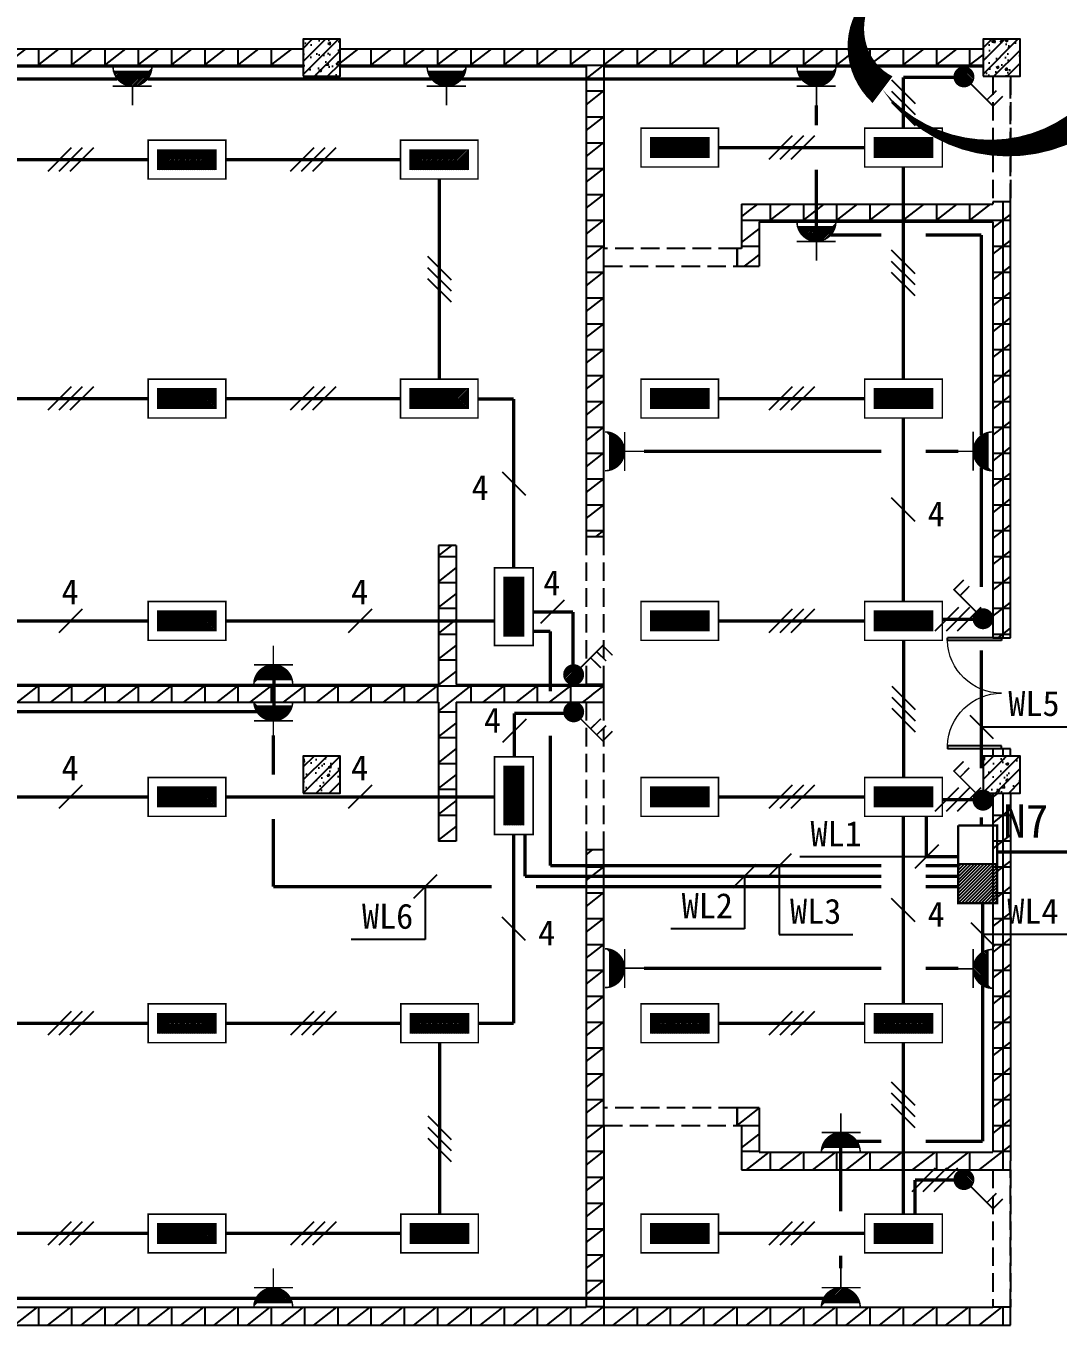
# Model space of a CAD drawing. Header units: millimetres. Extents: x -633009578 to 5705885, y -633235091 to 2571734.
# Drawn here: x 2793220 to 2807183, y 1867350 to 1884930 of the extents above; entities that cross this region are included whole.
import ezdxf

# ---------------------------------------------------------------- set-up
doc = ezdxf.new("R2010")
doc.units = ezdxf.units.MM
doc.header["$LTSCALE"] = 1000
doc.header["$MEASUREMENT"] = 0
doc.linetypes.add('DASH', pattern=[0.35, 0.25, -0.1])
doc.layers.get('0').update_dxf_attribs({"color": 9})
for name, color, linetype in [('3T_WOOD', 21, 'Continuous'), ('A-COLUM(柱)', 255, 'Continuous'), ('A-DOOR(门）', 4, 'Continuous'), ('A-HATH(填充)', 8, 'Continuous'), ('A-WALL(墙)', 255, 'Continuous'), ('A-WINDOW（窗）', 4, 'Continuous'), ('DIM_MODI', 6, 'Continuous'), ('电-强电平面-标注', 3, 'Continuous'), ('电-强电平面-线缆', 3, 'Continuous'), ('设备-插座', 3, 'Continuous'), ('设备-照明', 3, 'Continuous'), ('设备-箱柜', 3, 'Continuous')]:
    doc.layers.add(name, color=color, linetype=linetype)
doc.styles.add('ELEC-DIM', font='simhei.ttf')
doc.styles.add('IDQSTYLE', font='simhei.ttf', dxfattribs={"width": 0.707, "bigfont": 'hztxt.shx'})
pattern_1 = [(0, (-1310557.920547385, -2.793967723846436e-09), (0, 350), []), (37.875, (-1310157.920547385, -2.793967723846436e-09), (-169.61527734408, 218.0766567528281), []), (90, (-1310157.920547385, -2.793967723846436e-09), (-450, 2.755455298081545e-14), [])]

# ---------------------------------------------------------------- blocks, each defined once
blk = doc.blocks.new('$DorLib2D$00000002')
for p, q in [((-0.5, -5.684341886080802e-17), (-0.5000000000000007, 0.4875)), ((-0.4750000000000007, 0.4875), (-0.5000000000000007, 0.4875)), ((-0.475, -2.842170943040401e-17), (-0.4750000000000007, 0.4875)), ((0.475, -2.842170943040401e-17), (0.4750000000000007, 0.4875)), ((0.4750000000000007, 0.4875), (0.5000000000000007, 0.4875)), ((0.5, -5.684341886080802e-17), (0.5000000000000007, 0.4875)), ((-0.5, -5.684341886080802e-17), (-0.475, -2.842170943040401e-17)), ((0.5, -5.684341886080802e-17), (0.475, -2.842170943040401e-17))]:
    blk.add_line(p, q)
at = {"lineweight": 13}
for centre, start, end in [((-0.4875, -4.263256414560601e-17), 0, 88.53071641864632), ((0.4875, -4.263256414560601e-17), 91.4692835813537, 180)]:
    blk.add_arc(centre, 0.4875, start, end, dxfattribs=at)
blk = doc.blocks.new('_FZH')
h = blk.add_hatch()
h.set_pattern_fill('钢筋混凝土', color=256, scale=0.1, style=0)
h.set_pattern_definition([(45, (0, 0), (-0.1767766952966369, 0.1767766952966369), []), (50, (0, 0), (0.7172601826007535, -0.06275213498259512), [0.07500000000000001, -0.8250000000000001]), (355, (0, 0), (-0.138751333613, 0.7521921337000119), [0.06, -0.66]), (100.4514, (0.05977168000000001, -0.00522934), (0.5785093817140216, 0.6894395420609536), [0.06374019, -0.701142112]), (46.1842, (0, 0.2), (1.067241048625645, -0.1655190143290181), [0.1125, -1.2375]), (96.6356, (0.088936745, 0.186206693), (0.9346627055487033, 0.9741178709004418), [0.095610288, -1.051713]), (351.1842, (0, 0.2), (0.9346619451336272, 0.9741186009253247), [0.09000000000000001, -0.9900000000000001]), (21, (0.1, 0.15), (0.5969070521184617, -0.4026188906653388), [0.07500000000000001, -0.8250000000000001]), (326, (0.1, 0.15), (0.2433153319215824, 0.7251500450468529), [0.06, -0.66]), (71.4514, (0.149742233, 0.116448394), (0.84022262858149, 0.3225304967099524), [0.06374019, -0.701142112]), (37.50000000000001, (0, 0), (0.01215985531729062, 0.3328938538313115), [0, -0.652, 0, -0.67, 0, -0.6625000000000001]), (7.499999999999999, (0, 0), (0.2630695374421486, 0.3944117118823603), [0, -0.382, 0, -0.637, 0, -0.2525]), (-32.5, (-0.223, 0), (0.533822436172409, -0.02255487173437976), [0, -0.25, 0, -0.78, 0, -1.035]), (-42.5, (-0.323, 0), (0.5831861693423862, 0.1001049823323177), [0, -0.325, 0, -0.518, 0, -0.735])])
h.paths.add_polyline_path([(-0.5, -0.5), (0.5, -0.5), (0.5, 0.5), (-0.5, 0.5)])
blk.add_lwpolyline([(-0.5, -0.5), (0.5, -0.5), (0.5, 0.5), (-0.5, 0.5)], close=True)
blk = doc.blocks.new('9-3-1')
at = {"layer": 'A-HATH(填充)'}
h = blk.add_hatch(dxfattribs=at)
h.set_pattern_fill('空心砖', color=256, scale=100, style=0)
h.set_pattern_definition(pattern_1)
h.paths.add_polyline_path([(1141090.598288325, 1206402.080887664), (1141090.598288325, 1206642.080887664), (1131890.598288325, 1206642.080887664), (1131890.598288325, 1206402.080887664)])
h = blk.add_hatch(dxfattribs=at)
h.set_pattern_fill('空心砖', color=256, scale=100, style=0)
h.set_pattern_definition(pattern_1)
h.paths.add_polyline_path([(1141590.598288325, 1206642.080887664), (1141590.598288325, 1206402.08088767), (1144920.598288336, 1206402.080887745), (1145040.598288332, 1206482.080887685), (1145040.598288325, 1206642.080887664)])
h = blk.add_hatch(dxfattribs=at)
h.set_pattern_fill('空心砖', color=256, scale=100, style=0)
h.set_pattern_definition(pattern_1)
h.paths.add_polyline_path([(1145040.598288332, 1206482.080887685), (1145160.598288336, 1206402.080887646), (1150290.598288325, 1206402.080887664), (1150290.598288325, 1206642.080887664), (1145040.598288325, 1206642.080887664)])
h = blk.add_hatch(dxfattribs=at)
h.set_pattern_fill('空心砖', color=256, scale=100, style=0)
h.set_pattern_definition(pattern_1)
h.paths.add_polyline_path([(1145040.598288332, 1206482.080887685), (1144920.598288336, 1206402.080887745), (1144920.598288325, 1203822.080887664), (1145080.598288346, 1203822.080887559), (1145160.598288336, 1203942.080887506), (1145160.598288336, 1206402.080887646)])
h = blk.add_hatch(dxfattribs=at)
h.set_pattern_fill('空心砖', color=256, scale=100, style=0)
h.set_pattern_definition(pattern_1)
h.paths.add_polyline_path([(1147020.598288879, 1204542.080887664), (1147260.598288879, 1204302.080887664), (1150420.598288322, 1204302.080887664), (1150500.598288276, 1204422.080887664), (1150420.598288181, 1204542.080887664)])
h = blk.add_hatch(dxfattribs=at)
h.set_pattern_fill('空心砖', color=256, scale=100, style=0)
h.set_pattern_definition(pattern_1)
h.paths.add_polyline_path([(1147260.598288879, 1204302.080887664), (1147020.598288879, 1204542.080887664), (1147020.598288879, 1203942.080887506), (1147260.598288879, 1203702.080887506)])
h = blk.add_hatch(dxfattribs=at)
h.set_pattern_fill('空心砖', color=256, scale=100, style=0)
h.set_pattern_definition(pattern_1)
h.paths.add_polyline_path([(1150660.598288325, 1204422.080887664), (1150660.598288181, 1204572.080887855), (1150420.598288138, 1204572.080887855), (1150420.598288181, 1204542.080887664), (1150500.598288276, 1204422.080887664)])
h = blk.add_hatch(dxfattribs=at)
h.set_pattern_fill('空心砖', color=256, scale=100, style=0)
h.set_pattern_definition(pattern_1)
h.paths.add_polyline_path([(1150420.598288322, 1204302.080887664), (1150420.598288337, 1198672.080887347), (1150660.598288322, 1198672.080887347), (1150660.598288325, 1204422.080887664), (1150500.598288276, 1204422.080887664)])
h = blk.add_hatch(dxfattribs=at)
h.set_pattern_fill('空心砖', color=256, scale=100, style=0)
h.set_pattern_definition(pattern_1)
h.paths.add_polyline_path([(1145160.598288377, 1203702.080887506), (1145160.598288336, 1203942.080887506), (1145080.598288346, 1203822.080887559)])
h = blk.add_hatch(dxfattribs=at)
h.set_pattern_fill('空心砖', color=256, scale=100, style=0)
h.set_pattern_definition(pattern_1)
h.paths.add_polyline_path([(1147020.598288879, 1203942.080887506), (1146960.598288573, 1203942.0808873), (1146960.598288574, 1203702.080887662), (1147260.598288879, 1203702.080887506)])
h = blk.add_hatch(dxfattribs=at)
h.set_pattern_fill('空心砖', color=256, scale=100, style=0)
h.set_pattern_definition(pattern_1)
h.paths.add_polyline_path([(1144920.598288325, 1203822.080887664), (1144920.598288331, 1200042.080887347), (1145160.598288378, 1200042.080887347), (1145160.598288377, 1203702.080887506), (1145080.598288346, 1203822.080887559)])
h = blk.add_hatch(dxfattribs=at)
h.set_pattern_fill('空心砖', color=256, scale=100, style=0)
h.set_pattern_definition(pattern_1)
h.paths.add_polyline_path([(1142920.598288325, 1199922.08088767), (1142920.598288309, 1198042.080887678), (1143040.59828837, 1197922.080887623), (1143160.598288309, 1198042.080887507), (1143160.598288325, 1199922.08088767)])
h = blk.add_hatch(dxfattribs=at)
h.set_pattern_fill('空心砖', color=256, scale=100, style=0)
h.set_pattern_definition(pattern_1)
h.paths.add_polyline_path([(1124600.598288339, 1197922.080887666), (1124680.598288371, 1197802.080887651), (1142920.598288553, 1197802.080887651), (1143040.59828837, 1197922.080887623), (1142920.598288309, 1198042.080887678), (1124680.598288314, 1198042.080887678)])
h = blk.add_hatch(dxfattribs=at)
h.set_pattern_fill('空心砖', color=256, scale=100, style=0)
h.set_pattern_definition(pattern_1)
h.paths.add_polyline_path([(1143040.59828837, 1197922.080887623), (1143160.598288309, 1197802.080887655), (1144920.598288319, 1197802.080887655), (1145000.59828834, 1197922.080887611), (1144920.598288377, 1198042.080887507), (1143160.598288309, 1198042.080887507)])
h = blk.add_hatch(dxfattribs=at)
h.set_pattern_fill('空心砖', color=256, scale=100, style=0)
h.set_pattern_definition(pattern_1)
h.paths.add_polyline_path([(1145160.598288325, 1197922.08088767), (1145160.59828836, 1198042.080887347), (1144920.598288377, 1198042.080887507), (1145000.59828834, 1197922.08088761)])
h = blk.add_hatch(dxfattribs=at)
h.set_pattern_fill('空心砖', color=256, scale=100, style=0)
h.set_pattern_definition(pattern_1)
h.paths.add_polyline_path([(1143040.59828837, 1197922.080887623), (1142920.598288553, 1197802.080887651), (1142920.598288325, 1195922.08088767), (1143160.598288325, 1195922.08088767), (1143160.598288309, 1197802.080887655)])
h = blk.add_hatch(dxfattribs=at)
h.set_pattern_fill('空心砖', color=256, scale=100, style=0)
h.set_pattern_definition(pattern_1)
h.paths.add_polyline_path([(1144920.598288319, 1197802.080887655), (1145160.598288328, 1197802.080887855), (1145160.598288325, 1197922.08088767), (1145000.59828834, 1197922.080887611)])
h = blk.add_hatch(dxfattribs=at)
h.set_pattern_fill('空心砖', color=256, scale=100, style=0)
h.set_pattern_definition(pattern_1)
h.paths.add_polyline_path([(1150420.598288334, 1197072.080887664), (1150660.598288323, 1197072.080887664), (1150660.598288322, 1197172.080887347), (1150420.598288337, 1197172.080887347)])
h = blk.add_hatch(dxfattribs=at)
h.set_pattern_fill('空心砖', color=256, scale=100, style=0)
h.set_pattern_definition(pattern_1)
h.paths.add_polyline_path([(1150660.598288325, 1196572.080887664), (1150420.598288325, 1196572.080887664), (1150420.598288322, 1191712.080887664), (1150500.598288353, 1191592.080887664), (1150660.598288325, 1191592.080887664)])
h = blk.add_hatch(dxfattribs=at)
h.set_pattern_fill('空心砖', color=256, scale=100, style=0)
h.set_pattern_definition(pattern_1)
h.paths.add_polyline_path([(1145160.598288318, 1192312.080887739), (1145160.598288325, 1195802.080887855), (1144920.598288276, 1195802.080887855), (1144920.598288325, 1192192.080887664), (1145080.598288326, 1192192.080887714)])
h = blk.add_hatch(dxfattribs=at)
h.set_pattern_fill('空心砖', color=256, scale=100, style=0)
h.set_pattern_definition(pattern_1)
h.paths.add_polyline_path([(1145160.598288336, 1192072.080887739), (1145160.598288318, 1192312.080887739), (1145080.598288326, 1192192.080887714)])
h = blk.add_hatch(dxfattribs=at)
h.set_pattern_fill('空心砖', color=256, scale=100, style=0)
h.set_pattern_definition(pattern_1)
h.paths.add_polyline_path([(1147260.598288065, 1192312.080887739), (1146960.598285522, 1192312.080887903), (1146960.598285522, 1192072.080887667), (1147020.598288065, 1192072.080887739)])
h = blk.add_hatch(dxfattribs=at)
h.set_pattern_fill('空心砖', color=256, scale=100, style=0)
h.set_pattern_definition(pattern_1)
h.paths.add_polyline_path([(1147260.598288065, 1192312.080887739), (1147020.598288065, 1192072.080887739), (1147020.598288065, 1191472.080887664), (1147260.598288065, 1191712.080887664)])
h = blk.add_hatch(dxfattribs=at)
h.set_pattern_fill('空心砖', color=256, scale=100, style=0)
h.set_pattern_definition(pattern_1)
h.paths.add_polyline_path([(1145080.598288326, 1192192.080887714), (1144920.598288325, 1192192.080887664), (1144920.598288336, 1189612.080887663), (1145040.598288332, 1189532.080887673), (1145160.598288336, 1189612.080887692), (1145160.598288336, 1192072.080887739)])
h = blk.add_hatch(dxfattribs=at)
h.set_pattern_fill('空心砖', color=256, scale=100, style=0)
h.set_pattern_definition(pattern_1)
h.paths.add_polyline_path([(1147260.598288065, 1191712.080887664), (1147020.598288065, 1191472.080887664), (1150420.598288413, 1191472.080887664), (1150500.598288353, 1191592.080887664), (1150420.598288322, 1191712.080887664)])
h = blk.add_hatch(dxfattribs=at)
h.set_pattern_fill('空心砖', color=256, scale=100, style=0)
h.set_pattern_definition(pattern_1)
h.paths.add_polyline_path([(1150420.598288413, 1191472.080887664), (1150660.598288428, 1191472.080887347), (1150660.598288325, 1191592.080887664), (1150500.598288353, 1191592.080887664)])
h = blk.add_hatch(dxfattribs=at)
h.set_pattern_fill('空心砖', color=256, scale=100, style=0)
h.set_pattern_definition(pattern_1)
h.paths.add_polyline_path([(1125510.598288301, 1189452.080887562), (1125630.59828836, 1189372.080887663), (1145040.598288325, 1189372.080887664), (1145040.598288332, 1189532.080887673), (1144920.598288336, 1189612.080887663), (1125510.598288341, 1189612.080887664)])
h = blk.add_hatch(dxfattribs=at)
h.set_pattern_fill('空心砖', color=256, scale=100, style=0)
h.set_pattern_definition(pattern_1)
h.paths.add_polyline_path([(1145040.598288332, 1189532.080887673), (1145040.598288325, 1189372.080887664), (1150660.598288414, 1189372.080887693), (1150420.598288414, 1189612.080887693), (1145160.598288336, 1189612.080887692)])
h = blk.add_hatch(dxfattribs=at)
h.set_pattern_fill('空心砖', color=256, scale=100, style=0)
h.set_pattern_definition(pattern_1)
h.paths.add_polyline_path([(1150660.598288414, 1189372.080887693), (1150660.598288502, 1189612.080887855), (1150420.598288414, 1189612.080887693)])
at = {"layer": 'A-WALL(墙)'}
for p, q in [((1131890.598288553, 1206642.080887662), (1141090.598288553, 1206642.080887647)), ((1141590.598288553, 1206642.080887745), (1145040.598288325, 1206642.080887664)), ((1145040.598288325, 1206642.080887664), (1150290.598288325, 1206642.080887664)), ((1131890.598288553, 1206402.080887662), (1141090.598288553, 1206402.080887693)), ((1141590.598288553, 1206402.080887669), (1144920.598288336, 1206402.080887745)), ((1144920.598288336, 1206402.080887745), (1144920.598288325, 1203822.080887664)), ((1145160.598288336, 1206402.080887646), (1150290.598288325, 1206402.080887664)), ((1145160.598288336, 1206402.080887646), (1145160.598288336, 1203942.080887506)), ((1147020.598288879, 1204542.080887664), (1150420.598288181, 1204542.080887664)), ((1147020.598288879, 1204542.080887664), (1147020.598288879, 1203942.080887506)), ((1150660.598288181, 1204572.080887855), (1150420.598288138, 1204572.080887855)), ((1150420.598288138, 1204572.080887855), (1150420.598288181, 1204542.080887664)), ((1150660.598288325, 1204422.080887664), (1150660.598288181, 1204572.080887855)), ((1147260.598288879, 1204302.080887664), (1150420.598288322, 1204302.080887664)), ((1147260.598288879, 1204302.080887664), (1147260.598288879, 1203702.080887506)), ((1150420.598288322, 1204302.080887664), (1150420.598288337, 1198672.080887347)), ((1150660.598288322, 1198672.080887347), (1150660.598288325, 1204422.080887664)), ((1145160.598288377, 1203702.080887506), (1145160.598288336, 1203942.080887506)), ((1147020.598288879, 1203942.080887506), (1146960.598288573, 1203942.0808873)), ((1146960.598288573, 1203942.0808873), (1146960.598288574, 1203702.080887662)), ((1144920.598288325, 1203822.080887664), (1144920.598288331, 1200042.080887347)), ((1145160.598288378, 1200042.080887347), (1145160.598288377, 1203702.080887506)), ((1146960.598288574, 1203702.080887662), (1147260.598288879, 1203702.080887506)), ((1144920.598288331, 1200042.080887347), (1145160.598288378, 1200042.080887347)), ((1142920.598288325, 1199922.08088767), (1142920.598288309, 1198042.080887678)), ((1143160.598288325, 1199922.08088767), (1142920.598288325, 1199922.08088767)), ((1143160.598288325, 1199922.08088767), (1143160.598288309, 1198042.080887507)), ((1150420.598288337, 1198672.080887347), (1150660.598288322, 1198672.080887347)), ((1124680.598288314, 1198042.080887678), (1142920.598288309, 1198042.080887678)), ((1143160.598288309, 1198042.080887507), (1144920.598288377, 1198042.080887507)), ((1145160.59828836, 1198042.080887347), (1144920.59828835, 1198042.080887347)), ((1145160.598288325, 1197922.08088767), (1145160.59828836, 1198042.080887347)), ((1124680.598288371, 1197802.080887651), (1142920.598288553, 1197802.080887651)), ((1142920.598288553, 1197802.080887651), (1142920.598288325, 1195922.08088767)), ((1143160.598288309, 1197802.080887655), (1144920.598288319, 1197802.080887655)), ((1143160.598288309, 1197802.080887655), (1143160.598288325, 1195922.08088767)), ((1144920.598288319, 1197802.080887655), (1145160.598288328, 1197802.080887855)), ((1145160.598288328, 1197802.080887855), (1145160.598288325, 1197922.08088767)), ((1150660.598288322, 1197172.080887347), (1150420.598288337, 1197172.080887347)), ((1150420.598288337, 1197172.080887347), (1150420.598288114, 1197072.080887693)), ((1150660.598287194, 1197072.080887693), (1150660.598288322, 1197172.080887347)), ((1150420.59828831, 1196572.080887693), (1150420.598288322, 1191712.080887664)), ((1150660.598288322, 1196572.080887693), (1150660.598288325, 1191592.080887664)), ((1143160.598288325, 1195922.08088767), (1142920.598288325, 1195922.08088767)), ((1145160.598288325, 1195802.080887855), (1144920.598288276, 1195802.080887855)), ((1144920.598288276, 1195802.080887855), (1144920.598288325, 1192192.080887664)), ((1145160.598288318, 1192312.080887739), (1145160.598288325, 1195802.080887855)), ((1145160.598288336, 1192072.080887739), (1145160.598288318, 1192312.080887739)), ((1147260.598288065, 1192312.080887739), (1146960.598285522, 1192312.080887903)), ((1146960.598285522, 1192312.080887903), (1146960.598285522, 1192072.080887667)), ((1147260.598288065, 1192312.080887739), (1147260.598288065, 1191712.080887664)), ((1144920.598288325, 1192192.080887664), (1144920.598288336, 1189612.080887663)), ((1145160.598288336, 1192072.080887739), (1145160.598288336, 1189612.080887692)), ((1146960.598285522, 1192072.080887667), (1147020.598288065, 1192072.080887739)), ((1147020.598288065, 1192072.080887739), (1147020.598288065, 1191472.080887664)), ((1147260.598288065, 1191712.080887664), (1150420.598288322, 1191712.080887664)), ((1147020.598288065, 1191472.080887664), (1150420.598288413, 1191472.080887664)), ((1150420.598288413, 1191472.080887664), (1150660.598288428, 1191472.080887347)), ((1150660.598288428, 1191472.080887347), (1150660.598288325, 1191592.080887664)), ((1125510.598288341, 1189612.080887664), (1144920.598288336, 1189612.080887663)), ((1145160.598288336, 1189612.080887692), (1150420.598288414, 1189612.080887693)), ((1150660.598288502, 1189612.080887855), (1150420.598288249, 1189612.080887855)), ((1150660.598288414, 1189372.080887693), (1150660.598288502, 1189612.080887855)), ((1125630.59828836, 1189372.080887663), (1145040.598288325, 1189372.080887664)), ((1145040.598288325, 1189372.080887664), (1150660.598288414, 1189372.080887693))]:
    blk.add_line(p, q, dxfattribs=at)
at = {"layer": 'A-WINDOW（窗）', "linetype": 'DASH'}
for p, q in [((1150420.598288325, 1206272.080887562), (1150420.598288325, 1204572.080887562)), ((1150660.598288325, 1204572.080887562), (1150660.598288325, 1206272.080887562)), ((1150660.598288325, 1206272.080887562, 800), (1150660.598288325, 1204572.080887562, 800)), ((1146960.598288651, 1203942.080887664), (1145160.598288651, 1203942.080887664)), ((1145160.598288651, 1203702.080887664), (1146960.598288651, 1203702.080887664)), ((1145160.598288651, 1203702.080887664, 800), (1146960.598288651, 1203702.080887664, 800)), ((1144920.598288325, 1200042.08088767), (1144920.598288325, 1198042.08088767)), ((1144920.598288325, 1200042.08088767, 800), (1144920.598288325, 1198042.08088767, 800)), ((1145160.598288325, 1198042.08088767), (1145160.598288325, 1200042.08088767)), ((1144920.598288325, 1197802.08088767), (1144920.598288325, 1195802.08088767)), ((1144920.598288325, 1197802.08088767, 800), (1144920.598288325, 1195802.08088767, 800)), ((1145160.598288325, 1195802.08088767), (1145160.598288325, 1197802.08088767)), ((1146960.598285179, 1192312.080887664), (1145160.598285179, 1192312.080887664)), ((1145160.598285179, 1192072.080887664), (1146960.598285179, 1192072.080887664)), ((1145160.598285179, 1192072.080887664, 800), (1146960.598285179, 1192072.080887664, 800)), ((1150420.598288325, 1191472.080887664), (1150420.598288325, 1189612.080887664)), ((1150660.598288325, 1189612.080887664), (1150660.598288325, 1191472.080887664)), ((1150660.598288325, 1191472.080887664, 800), (1150660.598288325, 1189612.080887664, 800))]:
    blk.add_line(p, q, dxfattribs=at)
at = {"layer": 'DIM_MODI', "color": 8}
blk.add_lwpolyline([(1152824.127306806, 1245902.492323054, 0, 450, 0.5), (1148929.296649851, 1245902.492323054, 0, 450, 0.5), (1148929.296649851, 1243652.492323054, 0, 450, 0.5), (1148929.296649851, 1241402.492323054, 0, 450, 0.5), (1148929.296649851, 1239152.492323054, 0, 450, 0.5), (1148929.296649851, 1236452.492323054, 0, 450, 0.5), (1148929.296649851, 1233752.492323054, 0, 450, 0.5), (1148929.296649851, 1230902.492323054, 0, 450, 0.5), (1148929.296649851, 1229402.492323054, 0, 450, 0.5), (1148929.296649851, 1227902.492323054, 0, 450, 0.5), (1148929.296649851, 1224302.492323054, 0, 450, 0.5), (1148929.296649851, 1220702.492323054, 0, 450, 0.5), (1148929.296649851, 1218302.492323054, 0, 450, 0.5), (1148929.296649851, 1215452.492323054, 0, 450, 0.5), (1148929.296649851, 1213952.492323054, 0, 450, 0.5), (1148929.296649851, 1211252.492323054, 0, 450, 0.5), (1148929.296649851, 1209002.492323054, 0, 450, 0.5), (1148929.296649851, 1207502.492323054, 0, 450, 0.5), (1148929.296649851, 1206091.103132453, 0, 450, 0.5), (1152079.296649851, 1206091.103132453, 0, 450, 0.5)], format="xyseb", dxfattribs=at)
at = {"layer": 'A-COLUM(柱)', "xscale": 500, "yscale": 500, "zscale": 500}
for p in [(1141340.598288325, 1206522.080887664), (1150540.598288325, 1206522.080887664), (1141340.598288325, 1196822.080887664), (1150540.598288325, 1196822.080887664)]:
    blk.add_blockref('_FZH', p, dxfattribs=at)
at = {"layer": 'A-DOOR(门）', "xscale": -1500, "yscale": 1500, "zscale": 1500, "rotation": 89.99999999999999}
blk.add_blockref('$DorLib2D$00000002', (1150540.598288325, 1197922.080887286), dxfattribs=at)
blk = doc.blocks.new('*X353')
at = {"color": 0, "linetype": 'Continuous'}
for p, q in [((277.1059544658493, 221.9516255332986), (279.536990929048, 224.3826619964973)), ((277.1059544658493, 222.2344682457732), (279.2541482165735, 224.3826619964973)), ((277.1059544658493, 222.5173109582479), (278.9713055040988, 224.3826619964973)), ((277.1059544658493, 222.8001536707225), (278.6884627916242, 224.3826619964973)), ((277.1059544658493, 223.0829963831971), (278.4056200791496, 224.3826619964973)), ((277.1059544658493, 223.3658390956717), (278.122777366675, 224.3826619964973)), ((277.1059544658493, 223.6486818081463), (277.8399346542004, 224.3826619964973)), ((277.1059544658493, 223.9315245206209), (277.5570919417257, 224.3826619964973)), ((277.1059544658493, 224.2143672330955), (277.2742492292511, 224.3826619964973)), ((277.3198336415227, 221.8826619964973), (279.8198336415227, 224.3826619964973)), ((277.6026763539973, 221.8826619964973), (280.1026763539973, 224.3826619964973)), ((277.8855190664719, 221.8826619964973), (280.3855190664719, 224.3826619964973)), ((278.1683617789465, 221.8826619964973), (280.6683617789466, 224.3826619964973)), ((278.4512044914212, 221.8826619964973), (280.9512044914212, 224.3826619964973)), ((278.7340472038958, 221.8826619964973), (281.2340472038958, 224.3826619964973)), ((279.0168899163704, 221.8826619964973), (281.5168899163704, 224.3826619964973)), ((279.299732628845, 221.8826619964973), (281.799732628845, 224.3826619964973)), ((279.5825753413196, 221.8826619964973), (282.0825753413196, 224.3826619964973)), ((279.8654180537943, 221.8826619964973), (282.3654180537943, 224.3826619964973)), ((280.1482607662689, 221.8826619964973), (282.6482607662689, 224.3826619964973)), ((280.4311034787435, 221.8826619964973), (282.9311034787435, 224.3826619964973)), ((280.7139461912181, 221.8826619964973), (283.2139461912181, 224.3826619964973)), ((280.9967889036927, 221.8826619964973), (283.4967889036927, 224.3826619964973)), ((281.2796316161674, 221.8826619964973), (283.7796316161674, 224.3826619964973)), ((281.5624743286419, 221.8826619964973), (284.062474328642, 224.3826619964973)), ((281.8453170411166, 221.8826619964973), (284.3453170411166, 224.3826619964973)), ((282.1281597535912, 221.8826619964973), (284.6059544658494, 224.3604567087555)), ((282.4110024660658, 221.8826619964973), (284.6059544658494, 224.0776139962809)), ((282.6938451785405, 221.8826619964973), (284.6059544658494, 223.7947712838063)), ((282.976687891015, 221.8826619964973), (284.6059544658494, 223.5119285713317)), ((283.2595306034897, 221.8826619964973), (284.6059544658494, 223.229085858857)), ((283.5423733159643, 221.8826619964973), (284.6059544658494, 222.9462431463824)), ((283.8252160284389, 221.8826619964973), (284.6059544658494, 222.6634004339078)), ((284.1080587409135, 221.8826619964973), (284.6059544658494, 222.3805577214332)), ((284.3909014533882, 221.8826619964973), (284.6059544658494, 222.0977150089586))]:
    blk.add_line(p, q, dxfattribs=at)
blk = doc.blocks.new('HC000062')
at = {"color": 0, "linetype": 'Continuous', "const_width": 0.2}
for points in [[(-4.97662087547036, 2.499999999999943), (5.023379124529697, 2.499999999999943), (5.023379124529697, -2.500000000000057), (-4.97662087547036, -2.500000000000057), (-4.97662087547036, 2.499999999999943)], [(-3.72662087547036, 1.25), (-3.72662087547036, -1.250000000000057), (3.773379124529697, -1.250000000000057), (3.773379124529697, 1.25), (-3.72662087547036, 1.25)]]:
    blk.add_lwpolyline(points, dxfattribs=at)
at = {"color": 0, "linetype": 'Continuous'}
blk.add_blockref('*X353', (-280.8325753413197, -223.1326619964974), dxfattribs=at)
at = {"color": 0, "style": 'IDQSTYLE', "width": 0.7}
blk.add_attdef('PSFHATT', (7.023379124529697, -2.500000000000057), '', height=2.5, dxfattribs=at)
blk = doc.blocks.new('*X157')
at = {"color": 0, "linetype": 'Continuous'}
for p, q in [((261.9988066744281, 135.850956910748), (263.2375091559566, 137.0896593922765)), ((262.0234026256783, 135.5927101495236), (263.4957559171792, 137.0650634410244)), ((262.0463461952987, 136.1813391440932), (262.9071269225657, 137.0421198713602)), ((262.0884022348038, 135.3748670461744), (263.7135990205094, 137.00006383188)), ((262.1829592200917, 135.1865813189878), (263.9018847477136, 136.9055068466096)), ((262.3023466942452, 135.0231260806666), (264.0653399860179, 136.7861193724393)), ((262.4446987243758, 134.8826353983226), (264.205830668362, 136.6437673423088)), ((262.6100901587723, 134.7651841202445), (264.3232819464568, 136.478375907929)), ((262.8005700291263, 134.6728212781239), (264.4156447885779, 136.2878960375755)), ((263.0211904412342, 134.6105989777572), (264.4778670889456, 136.0672756254685)), ((263.2836307586351, 134.5901965826834), (264.4982694840214, 135.8048353080697)), ((263.6234742990336, 134.6471974106073), (264.4412686561033, 135.464991767677))]:
    blk.add_line(p, q, dxfattribs=at)
blk = doc.blocks.new('HC000107')
at = {"color": 0, "linetype": 'Continuous', "const_width": 0.2}
for points in [[(0.8838834764831067, 2.133883476483163), (3.75, 5), (5, 3.75)], [(2.898879886034138, 4.275409520972289), (4.191507707965854, 3.019373591507303)]]:
    blk.add_lwpolyline(points, dxfattribs=at)
blk.add_lwpolyline([(0.88388347648322, 0.3661165235168934, 0.1989123673796338), (1.249999999999944, 1.250000000000057, 0.1989123673796269), (0.8838834764831636, 2.13388347648322, 0.1989123673796352), (4.172009959724221e-16, 2.5, 0.1989123673796539), (-0.8838834764831627, 2.13388347648322, 0.1989123673796721), (-1.250000000000056, 1.250000000000057, 0.1989123673796564), (-0.8838834764832764, 0.3661165235168368, 0.198912367379673), (0, 0, 0.198912367379652)], format="xyb", close=True, dxfattribs=at)
at = {"color": 0, "linetype": 'Continuous'}
blk.add_blockref('*X157', (-263.2487560761182, -134.5897099905746), dxfattribs=at)
at = {"color": 0, "style": 'IDQSTYLE', "width": 0.7}
blk.add_attdef('PSFHATT', (7, -1e-08), '', height=2.5, dxfattribs=at)
blk = doc.blocks.new('*X153')
at = {"color": 0, "linetype": 'Continuous'}
for p, q in [((234.7655414724513, 317.9212989399893), (239.3433150387835, 322.4990725063215)), ((234.7655414724513, 318.3455630087012), (238.9190509700716, 322.4990725063215)), ((234.7655414724513, 318.7698270774131), (238.4947869013596, 322.4990725063215)), ((234.7655414724513, 319.1940911461251), (238.0705228326477, 322.4990725063215)), ((234.7655414724513, 319.618355214837), (237.6462587639358, 322.4990725063215)), ((234.7655414724513, 320.0426192835489), (237.2219946952239, 322.4990725063215)), ((234.7655414724513, 320.4668833522609), (236.797730626512, 322.4990725063215)), ((234.7655414724513, 320.8911474209728), (236.3734665578, 322.4990725063215)), ((234.7655414724513, 321.3154114896847), (235.9492024890881, 322.4990725063215)), ((234.7655414724513, 321.7396755583966), (235.5249384203761, 322.4990725063215)), ((234.7655414724513, 322.1639396271086), (235.1006743516642, 322.4990725063215)), ((234.7675791074955, 317.4990725063215), (239.7655414724513, 322.4970348712774)), ((235.1918431762074, 317.4990725063215), (239.7655414724513, 322.0727708025654)), ((235.6161072449193, 317.4990725063215), (239.7655414724513, 321.6485067338535)), ((236.0403713136312, 317.4990725063215), (239.7655414724513, 321.2242426651416)), ((236.4646353823431, 317.4990725063215), (239.7655414724513, 320.7999785964296)), ((236.8888994510551, 317.4990725063215), (239.7655414724513, 320.3757145277177)), ((237.313163519767, 317.4990725063215), (239.7655414724513, 319.9514504590058)), ((237.7374275884789, 317.4990725063215), (239.7655414724513, 319.5271863902939)), ((238.1616916571909, 317.4990725063215), (239.7655414724513, 319.1029223215819)), ((238.5859557259028, 317.4990725063215), (239.7655414724513, 318.67865825287)), ((239.0102197946147, 317.4990725063215), (239.7655414724513, 318.2543941841581)), ((239.4344838633266, 317.4990725063215), (239.7655414724513, 317.8301301154461))]:
    blk.add_line(p, q, dxfattribs=at)
blk = doc.blocks.new('HC000435')
at = {"color": 0, "linetype": 'Continuous'}
blk.add_line((2.5, 0), (-2.5, 0), dxfattribs=at)
at = {"color": 0, "linetype": 'Continuous', "const_width": 0.3}
for points in [[(2.5, 0), (2.5, 5), (-2.5, 5)], [(-2.5, 5), (-2.5, 0)], [(-2.5, 0), (-2.5, -5), (2.5, -5), (2.5, 0)]]:
    blk.add_lwpolyline(points, dxfattribs=at)
at = {"color": 0, "linetype": 'Continuous'}
blk.add_blockref('*X153', (-237.2655414724513, -322.4990725063215), dxfattribs=at)
at = {"color": 0, "style": 'IDQSTYLE', "width": 0.7}
blk.add_attdef('PSFHATT', (4.500000000000028, -5), '', height=2.5, dxfattribs=at)
blk = doc.blocks.new('*X155')
at = {"color": 0, "linetype": 'Continuous'}
for p, q in [((261.9988066744281, 135.850956910748), (263.2375091559566, 137.0896593922765)), ((262.0234026256783, 135.5927101495236), (263.4957559171792, 137.0650634410244)), ((262.0463461952987, 136.1813391440932), (262.9071269225657, 137.0421198713602)), ((262.0884022348038, 135.3748670461744), (263.7135990205094, 137.00006383188)), ((262.1829592200917, 135.1865813189878), (263.9018847477136, 136.9055068466096)), ((262.3023466942452, 135.0231260806666), (264.0653399860179, 136.7861193724393)), ((262.4446987243758, 134.8826353983226), (264.205830668362, 136.6437673423088)), ((262.6100901587723, 134.7651841202445), (264.3232819464568, 136.478375907929)), ((262.8005700291263, 134.6728212781239), (264.4156447885779, 136.2878960375755)), ((263.0211904412342, 134.6105989777572), (264.4778670889456, 136.0672756254685)), ((263.2836307586351, 134.5901965826834), (264.4982694840214, 135.8048353080697)), ((263.6234742990336, 134.6471974106073), (264.4412686561033, 135.464991767677))]:
    blk.add_line(p, q, dxfattribs=at)
blk = doc.blocks.new('HC000111')
at = {"color": 0, "linetype": 'Continuous', "const_width": 0.2}
for points in [[(0.8838834764831975, 2.133883476483163), (3.750000000000091, 5), (5.000000000000091, 3.75)], [(2.221789122165297, 3.388795923702901), (3.514416944097014, 2.132759994237858)], [(2.898879886034229, 4.275409520972289), (4.191507707965946, 3.019373591507303)]]:
    blk.add_lwpolyline(points, dxfattribs=at)
blk.add_lwpolyline([(0.8838834764833108, 0.3661165235168934, 0.1989123673796338), (1.250000000000034, 1.250000000000057, 0.1989123673796269), (0.8838834764832544, 2.13388347648322, 0.1989123673796352), (9.12880881998035e-14, 2.5, 0.1989123673796539), (-0.8838834764830719, 2.13388347648322, 0.1989123673796721), (-1.249999999999966, 1.250000000000057, 0.1989123673796564), (-0.8838834764831855, 0.3661165235168368, 0.198912367379673), (9.087175456556906e-14, 0, 0.198912367379652)], format="xyb", close=True, dxfattribs=at)
at = {"color": 0, "linetype": 'Continuous'}
blk.add_blockref('*X155', (-263.2487560761181, -134.5897099905746), dxfattribs=at)
at = {"color": 0, "style": 'IDQSTYLE', "width": 0.7}
blk.add_attdef('PSFHATT', (7.000000000000091, -1e-08), '', height=2.5, dxfattribs=at)
blk = doc.blocks.new('*X164')
at = {"color": 0, "linetype": 'Continuous'}
for p, q in [((159.595646846908, 156.7672197221619), (159.6233466819307, 156.7949195571846)), ((159.6640079704214, 156.5527381332005), (159.9061893944054, 156.7949195571846)), ((159.747532531186, 156.3534199814905), (160.18903210688, 156.7949195571846)), ((159.8446775338837, 156.1677222717137), (160.4718748193546, 156.7949195571846)), ((159.9544025265515, 155.9946045519069), (160.7547175318292, 156.7949195571846)), ((160.0760273856543, 155.833386698535), (161.0375602443038, 156.7949195571846)), ((160.2091522122192, 155.6836688126253), (161.3204029567785, 156.7949195571846)), ((160.3536147760518, 155.5452886639833), (161.6032456692531, 156.7949195571846)), ((160.5094741859558, 155.4183053614127), (161.8860883817277, 156.7949195571846)), ((160.6770167777584, 155.3030052407406), (162.1689310942023, 156.7949195571846)), ((160.8567856433337, 155.1999313938414), (162.451773806677, 156.7949195571846)), ((161.0496413096342, 155.1099443476672), (162.7346165191516, 156.7949195571846)), ((161.2568708631404, 155.0343311886988), (163.0174592316262, 156.7949195571846)), ((161.4803825063601, 154.9750001194438), (163.3003019441008, 156.7949195571846)), ((161.7230685552892, 154.9348434558983), (163.5831446565754, 156.7949195571846)), ((161.9895441276247, 154.9184763157592), (163.86598736905, 156.7949195571846)), ((162.2878715788766, 154.9339610545365), (164.4937876543064, 157.1398771299663)), ((162.6346011340941, 154.9978478972794), (164.4299008115636, 156.7931475747489)), ((163.0778250055067, 155.1582290562173), (164.2695196526256, 156.3499237033363))]:
    blk.add_line(p, q, dxfattribs=at)
blk = doc.blocks.new('HC000134')
at = {"color": 0, "linetype": 'Continuous', "const_width": 0.2}
blk.add_lwpolyline([(-2.5, 5, 0.198912367379654), (-1.767766952966213, 3.232233047033674, 0.1989123673796558), (-4.592273826913179e-16, 2.5, 0.1989123673796559), (1.767766952966213, 3.232233047033674, 0.1989123673796541), (2.5, 4.999999999999999)], format="xyb", dxfattribs=at)
for points in [[(-2.421006983541702, 4.37652170395188), (2.421006983541702, 4.37652170395188)], [(-2.549372027147456, 2.476391871554483), (2.483025305961291, 2.476391871554483)], [(0, 2.5), (0, 0)]]:
    blk.add_lwpolyline(points, dxfattribs=at)
at = {"color": 0, "linetype": 'Continuous'}
blk.add_blockref('*X164', (-162.0093508556101, -152.4183978532327), dxfattribs=at)
at = {"color": 0, "style": 'IDQSTYLE', "width": 0.7}
blk.add_attdef('PSFHATT', (4.500000010000001, 0), '', height=2.5, dxfattribs=at)

msp = doc.modelspace()

# ---------------------------------------------------------------- linework, layer by layer
at = {"layer": '电-强电平面-标注'}
for p, q in [((2804930.900974234, 1884199.409818921), (2805249.099025766, 1883881.211767386)), ((2804930.900974234, 1884049.409818921), (2805249.099025766, 1883731.211767386)), ((2804930.900974234, 1883899.409818921), (2805249.099025766, 1883581.211767386)), ((2803588.547865591, 1883443.029281524), (2803270.349814056, 1883124.831229991)), ((2803738.547865591, 1883443.029281524), (2803420.349814056, 1883124.831229991)), ((2803888.547865591, 1883443.029281524), (2803570.349814056, 1883124.831229991)), ((2793831.547865591, 1883280.029281524), (2793513.349814056, 1882961.831229991)), ((2793981.547865591, 1883280.029281524), (2793663.349814056, 1882961.831229991)), ((2794131.547865591, 1883280.029281524), (2793813.349814056, 1882961.831229991)), ((2797113.54786557, 1883280.029281537), (2796795.349814035, 1882961.831230004)), ((2797263.54786557, 1883280.029281537), (2796945.349814035, 1882961.831230004)), ((2797413.54786557, 1883280.029281537), (2797095.349814035, 1882961.831230004)), ((2798652.349814036, 1881813.362614866), (2798970.547865569, 1881495.164563332)), ((2805249.593057515, 1881576.664563323), (2804931.395005982, 1881894.862614858)), ((2798652.349814036, 1881663.362614866), (2798970.547865569, 1881345.164563332)), ((2805249.593057515, 1881426.664563323), (2804931.395005982, 1881744.862614858)), ((2798652.349814036, 1881513.362614866), (2798970.547865569, 1881195.164563332)), ((2805249.593057515, 1881276.664563323), (2804931.395005982, 1881594.862614858)), ((2793831.547865591, 1880046.695948191), (2793513.349814056, 1879728.497896658)), ((2793981.547865591, 1880046.695948191), (2793663.349814056, 1879728.497896658)), ((2794131.547865591, 1880046.695948191), (2793813.349814056, 1879728.497896658)), ((2797113.54786557, 1880046.695948194), (2796795.349814035, 1879728.497896661)), ((2797263.54786557, 1880046.695948194), (2796945.349814035, 1879728.497896661)), ((2797413.54786557, 1880046.695948194), (2797095.349814035, 1879728.497896661)), ((2803588.547865591, 1880046.695948191), (2803270.349814056, 1879728.497896658)), ((2803738.547865591, 1880046.695948191), (2803420.349814056, 1879728.497896658)), ((2803888.547865591, 1880046.695948191), (2803570.349814056, 1879728.497896658)), ((2799661.349814035, 1878897.314153652), (2799979.54786557, 1878579.116102119)), ((2805249.593057516, 1878223.831229991), (2804931.395005981, 1878542.029281524)), ((2800499.599025766, 1877160.099025767), (2800181.400974234, 1876841.900974233)), ((2793981.547865569, 1877037.362614851), (2793663.349814036, 1876719.164563317)), ((2797899.297865569, 1877037.362614851), (2797581.099814036, 1876719.164563317)), ((2803588.54786557, 1877037.362614851), (2803270.349814035, 1876719.164563318)), ((2803738.54786557, 1877037.362614851), (2803420.349814035, 1876719.164563318)), ((2803888.54786557, 1877037.362614851), (2803570.349814035, 1876719.164563318)), ((2805836.937780518, 1877059.254446742), (2805518.739728983, 1876741.056395209)), ((2805986.937780518, 1877059.254446742), (2805668.739728983, 1876741.056395209)), ((2806136.937780518, 1877059.254446742), (2805818.739728983, 1876741.056395209)), ((2804933.849814036, 1875996.695948195), (2805252.047865569, 1875678.49789666)), ((2804933.849814036, 1875846.695948195), (2805252.047865569, 1875528.49789666)), ((2804933.849814036, 1875696.695948195), (2805252.047865569, 1875378.49789666)), ((2799987.599025766, 1875551.099025767), (2799669.400974234, 1875232.900974233)), ((2805988.400974233, 1875605.099025767), (2806306.599025767, 1875286.900974233)), ((2806147.5, 1875446), (2806364.5, 1875446)), ((2806364.5, 1875446), (2807359.436708861, 1875446)), ((2793981.54786559, 1874656.029281525), (2793663.349814057, 1874337.83122999)), ((2797899.297865569, 1874656.029281538), (2797581.099814036, 1874337.831230003)), ((2803588.547865591, 1874656.029281524), (2803270.349814056, 1874337.831229991)), ((2803738.547865591, 1874656.029281524), (2803420.349814056, 1874337.831229991)), ((2803888.547865591, 1874656.029281524), (2803570.349814056, 1874337.831229991)), ((2805836.94350181, 1874619.632430893), (2805518.745450275, 1874301.43437936)), ((2805986.94350181, 1874619.632430893), (2805668.745450275, 1874301.43437936)), ((2806136.94350181, 1874619.632430892), (2805818.745450275, 1874301.43437936)), ((2803570.599025766, 1873727.004549609), (2803252.400974234, 1873408.806498074)), ((2805564.599025766, 1873846.099025767), (2805246.400974234, 1873527.900974233)), ((2803099.099025766, 1873580.409095179), (2802780.900974234, 1873262.211043644)), ((2803411.5, 1873567.905523841), (2803411.5, 1872633)), ((2804664, 1873687), (2803688.050632911, 1873687)), ((2805405.5, 1873687), (2804664, 1873687)), ((2798779.599025766, 1873442.123710162), (2798461.400974234, 1873123.925658627)), ((2802940, 1873421.310069412), (2802940, 1872712.5)), ((2798620.5, 1873283.024684394), (2798620.5, 1872566)), ((2805249.593057516, 1872805.664563324), (2804931.395005981, 1873123.862614857)), ((2799979.54786557, 1872551.914563331), (2799661.349814035, 1872870.112614864)), ((2802940, 1872712.5), (2801945.063291139, 1872712.5)), ((2806005.400974233, 1872796.599025767), (2806323.599025767, 1872478.400974233)), ((2798620.5, 1872566), (2797619.867088608, 1872566)), ((2803411.5, 1872633), (2804406.436708861, 1872633)), ((2806164.5, 1872637.5), (2806350.5, 1872637.5)), ((2806350.5, 1872637.5), (2807358.727848101, 1872637.5)), ((2793831.547865591, 1871591.695948191), (2793513.349814056, 1871273.497896658)), ((2793981.547865591, 1871591.695948191), (2793663.349814056, 1871273.497896658)), ((2794131.547865591, 1871591.695948191), (2793813.349814056, 1871273.497896658)), ((2797115.573445668, 1871591.695948194), (2796797.375394134, 1871273.497896661)), ((2797265.573445668, 1871591.695948194), (2796947.375394134, 1871273.497896661)), ((2797415.573445668, 1871591.695948194), (2797097.375394134, 1871273.497896661)), ((2803588.547865591, 1871591.695948191), (2803270.349814056, 1871273.497896658)), ((2803738.547865591, 1871591.695948191), (2803420.349814056, 1871273.497896658)), ((2803888.547865591, 1871591.695948191), (2803570.349814056, 1871273.497896658)), ((2805249.593057515, 1870318.58122999), (2804931.395005982, 1870636.779281525)), ((2805249.593057515, 1870168.58122999), (2804931.395005982, 1870486.779281525)), ((2805249.593057515, 1870018.58122999), (2804931.395005982, 1870336.779281525)), ((2798656.400974234, 1870178.779281528), (2798974.599025766, 1869860.581229994)), ((2798656.400974234, 1870028.779281528), (2798974.599025766, 1869710.581229994)), ((2798656.400974234, 1869878.779281528), (2798974.599025766, 1869560.581229994)), ((2805522.312572434, 1869470.630110886), (2805204.114520899, 1869152.432059353)), ((2805672.312572434, 1869470.630110886), (2805354.114520899, 1869152.432059353)), ((2805822.312572434, 1869470.630110886), (2805504.114520899, 1869152.432059353)), ((2793831.547865591, 1868747.362614857), (2793513.349814056, 1868429.164563324)), ((2793981.547865591, 1868747.362614857), (2793663.349814056, 1868429.164563324)), ((2794131.547865591, 1868747.362614857), (2793813.349814056, 1868429.164563324)), ((2797115.573445668, 1868747.362614861), (2796797.375394134, 1868429.164563328)), ((2797265.573445668, 1868747.362614861), (2796947.375394134, 1868429.164563328)), ((2797415.573445668, 1868747.362614861), (2797097.375394134, 1868429.164563328)), ((2803588.547865591, 1868747.362614857), (2803270.349814056, 1868429.164563324)), ((2803738.547865591, 1868747.362614857), (2803420.349814056, 1868429.164563324)), ((2803888.547865591, 1868747.362614857), (2803570.349814056, 1868429.164563324))]:
    msp.add_line(p, q, dxfattribs=at)
at = {"layer": '电-强电平面-线缆', "color": 1, "linetype": 'Continuous', "const_width": 45}
for points in [[(2789740.248033764, 1884214.088642976), (2794457.251966235, 1884214.088642976)], [(2794864.748033764, 1884214.088642976), (2798706.751966235, 1884214.088642976)], [(2799114.248033764, 1884214.088642976), (2803710.751966235, 1884214.088642976)], [(2805090, 1884234.191330536), (2805778.927093333, 1884234.191330536)], [(2805090, 1883546.430255771), (2805090, 1884234.191330536)], [(2803914.5, 1883583.930255757), (2803914.5, 1883854.5969169)], [(2802590.948839824, 1883283.930255757), (2804567.948839824, 1883283.930255757)], [(2792772.448839824, 1883120.930255757), (2794872.448839824, 1883120.930255757)], [(2795922.448839803, 1883120.930255771), (2798286.448839803, 1883120.930255771)], [(2805090.494031748, 1883021.430255757), (2805090.494031748, 1880150.096922424)], [(2798811.448839803, 1880150.096922427), (2798811.448839803, 1882858.430255771)], [(2803914.5, 1882214.1317014), (2803914.5, 1882983.930255757)], [(2804105.474732651, 1882099.5), (2804790.494031748, 1882099.5)], [(2805390.494031748, 1882099.5), (2806147.5, 1882099.5)], [(2806147.5, 1879387.86884096), (2806147.5, 1882099.5)], [(2792772.448839824, 1879887.596922424), (2794872.448839824, 1879887.596922424)], [(2795922.448839803, 1879887.596922427), (2798286.448839803, 1879887.596922427)], [(2799336.448839803, 1879880.5), (2799820.448839803, 1879880.5)], [(2799820.448839803, 1877595.93025577), (2799820.448839803, 1879880.5)], [(2802590.948839824, 1879887.596922424), (2804567.948839824, 1879887.596922424)], [(2805090.494031748, 1879625.096922424), (2805090.494031748, 1877140.763589091)], [(2801579.50000003, 1879173.5), (2804790.494031748, 1879173.5)], [(2805390.494031748, 1879173.5), (2805834.5, 1879173.5)], [(2806147.5, 1877337.519317545), (2806147.5, 1878959.131158921)], [(2792772.448839803, 1876878.263589084), (2794872.448839803, 1876878.263589084)], [(2795922.448839803, 1876878.263589084), (2799557.948839803, 1876878.263589084)], [(2800082.948839803, 1877001), (2800623.184162722, 1877001)], [(2800623.184162722, 1876281.91982904), (2800623.184162722, 1877001)], [(2802590.948839803, 1876878.263589084), (2804567.948839803, 1876878.263589084)], [(2805617.948839803, 1876900.155420975), (2806037.728669698, 1876900.155420975)], [(2800082.948839803, 1876736.5), (2800312.5, 1876736.5)], [(2800312.5, 1875926.681842803), (2800312.5, 1876736.5)], [(2805092.948839803, 1874759.430255771), (2805092.948839803, 1876615.763589084)], [(2806147.5, 1874882.019317545), (2806147.5, 1876478.480682455)], [(2796575, 1875725.131701014), (2796575, 1876085.062143523)], [(2791264.454712112, 1875649.5), (2796344.645287888, 1875649.5)], [(2799828.5, 1875626.681842803), (2800500.550446805, 1875626.681842803)], [(2799828.5, 1875039.43025577), (2799828.5, 1875626.681842803)], [(2796567.5, 1874796.930255771), (2796567.5, 1875330)], [(2800312.5, 1873567.905523841), (2800312.5, 1875326.681842803)], [(2792772.448839824, 1874496.930255757), (2794872.448839824, 1874496.930255757)], [(2795922.448839803, 1874496.930255771), (2799557.948839803, 1874496.930255771)], [(2802590.948839824, 1874496.930255757), (2804567.948839824, 1874496.930255757)], [(2805617.948839803, 1874460.533405126), (2806037.740112282, 1874460.533405126)], [(2805090.494031748, 1874234.430255757), (2805090.494031748, 1871695.096922424)], [(2805401, 1873687), (2805401, 1874234.430255771)], [(2796567.5, 1873283.024684394), (2796567.5, 1874196.930255771)], [(2806147.5, 1874110.5), (2806147.5, 1874219.5)], [(2799820.448839803, 1873989.43025577), (2799820.448839803, 1871432.596922424)], [(2799972, 1873421.310069412), (2799972, 1873989.43025577)], [(2806358.5, 1873749.5), (2807447.448839803, 1873749.5)], [(2800312.5, 1873567.905523841), (2804790.494031748, 1873567.905523841)], [(2805390.494031748, 1873567.905523841), (2805833.5, 1873567.905523841)], [(2805401, 1873687), (2805833.5, 1873687)], [(2799972, 1873421.310069412), (2804790.494031748, 1873421.310069412)], [(2805390.494031748, 1873421.310069412), (2805833.5, 1873421.310069412)], [(2796567.5, 1873283.024684394), (2799520.448839803, 1873283.024684394)], [(2800120.448839803, 1873283.024684394), (2804790.494031748, 1873283.024684394)], [(2805390.494031748, 1873283.024684394), (2805833.5, 1873283.024684394)], [(2806164.5, 1872394.924044798), (2806164.5, 1873060.5)], [(2801579.50000003, 1872178.5), (2804790.494031748, 1872178.5)], [(2805390.494031748, 1872178.5), (2805836.5, 1872178.5)], [(2806164.5, 1869834.73648456), (2806164.5, 1871944.075955083)], [(2792772.448839824, 1871432.596922424), (2794872.448839824, 1871432.596922424)], [(2795922.448839803, 1871432.596922427), (2798290.5, 1871432.596922427)], [(2799340.500000021, 1871432.596922424), (2799820.448839803, 1871432.596922424)], [(2802590.948839824, 1871432.596922424), (2804567.948839824, 1871432.596922424)], [(2798815.5, 1868850.763589094), (2798815.5, 1871170.096922427)], [(2805090.494031748, 1871170.096922424), (2805090.494031748, 1868850.763589091)], [(2804462.776461671, 1869834.73648456), (2804790.494031748, 1869834.73648456)], [(2805390.494031748, 1869834.73648456), (2806164.5, 1869834.73648456)], [(2804244.051160201, 1868888.263589091), (2804244.051160201, 1869755.062143509)], [(2805247.5, 1869311.53108512), (2805778.927093333, 1869311.53108512)], [(2805247.5, 1868850.763589094), (2805247.5, 1869311.53108512)], [(2792772.448839824, 1868588.263589091), (2794872.448839824, 1868588.263589091)], [(2795922.448839803, 1868588.263589094), (2798290.5, 1868588.263589094)], [(2802590.948839824, 1868588.263589091), (2804567.948839824, 1868588.263589091)], [(2804244.051160201, 1868114.596922425), (2804244.051160201, 1868288.263589091)], [(2791275.073511302, 1867712.456761494), (2796333.926488706, 1867712.456761494)], [(2796798.073511302, 1867712.456761494), (2804012.077648903, 1867712.456761494)]]:
    msp.add_lwpolyline(points, dxfattribs=at)

# ---------------------------------------------------------------- block references
at = {"layer": '3T_WOOD'}
msp.add_blockref('9-3-1', (1655879.395743424, 677977.51603476), dxfattribs=at)
at = {"layer": '设备-插座', "yscale": 105, "zscale": 105}
for p, xscale in [((2794661, 1883854.5969169), 105), ((2798910.5, 1883854.5969169), 105), ((2803914.5, 1883854.5969169), 105), ((2803914.5, 1881754.596922485), 105), ((2796566, 1875265.596922099), -105)]:
    msp.add_blockref('HC000134', p, dxfattribs=dict(at, xscale=xscale))
at = {"layer": '设备-插座', "xscale": 105, "yscale": 105, "zscale": 105}
for p, rotation in [((2801579.50000003, 1879173.5), 90), ((2805774, 1879173.49999994), 270), ((2796566, 1876544.596922438), 180), ((2801579.50000003, 1872178.5), 90), ((2805774, 1872169.49999994), 270), ((2804244.051160201, 1870214.596922424), 180), ((2796566.000000004, 1868114.596922425), 180), ((2804244.051160201, 1868114.596922425), 180)]:
    msp.add_blockref('HC000134', p, dxfattribs=dict(at, rotation=rotation))
at = {"layer": '设备-照明', "yscale": 105, "zscale": 105}
for name, p, xscale, rotation in [('HC000107', (2805910, 1884372.257167814), -105, 180), ('HC000062', (2799820.448839803, 1877073.385063846), 105, 270), ('HC000107', (2806299.994031698, 1876908), 105, 90), ('HC000111', (2800630, 1875779.596922487), -105, 180), ('HC000062', (2799820.448839803, 1874516.885063846), 105, 270), ('HC000107', (2806299.994031698, 1874452.5), 105, 90), ('HC000107', (2805910, 1869449.596922398), -105, 180)]:
    msp.add_blockref(name, p, dxfattribs=dict(at, xscale=xscale, rotation=rotation))
at = {"layer": '设备-照明', "xscale": 105, "yscale": 105, "zscale": 105}
for name, p in [('HC000062', (2795394.994031727, 1883120.930255771)), ('HC000062', (2798808.994031727, 1883120.930255771)), ('HC000062', (2802063.494031727, 1883283.930255771)), ('HC000062', (2805090.494031727, 1883283.930255771)), ('HC000062', (2795394.994031727, 1879887.596922427)), ('HC000062', (2798808.994031727, 1879887.596922427)), ('HC000062', (2802063.494031727, 1879887.596922427)), ('HC000062', (2805090.494031727, 1879887.596922427)), ('HC000062', (2795394.994031727, 1876878.263589084)), ('HC000062', (2802063.494031727, 1876878.263589084)), ('HC000062', (2805090.494031727, 1876878.263589084)), ('HC000111', (2800630, 1876019.596922373)), ('HC000062', (2795394.994031727, 1874496.930255771)), ('HC000062', (2802063.494031727, 1874496.930255771)), ('HC000062', (2805090.494031727, 1874496.930255771)), ('HC000062', (2795394.994031727, 1871432.596922427)), ('HC000062', (2798813.045191925, 1871432.596922427)), ('HC000062', (2802063.494031727, 1871432.596922427)), ('HC000062', (2805090.494031727, 1871432.596922427)), ('HC000062', (2795394.994031727, 1868588.263589094)), ('HC000062', (2798813.045191925, 1868588.263589094)), ('HC000062', (2802063.494031727, 1868588.263589094)), ('HC000062', (2805090.494031727, 1868588.263589094))]:
    msp.add_blockref(name, p, dxfattribs=at)
at = {"layer": '设备-箱柜', "xscale": 105, "yscale": 105, "zscale": 105}
msp.add_blockref('HC000435', (2806096, 1873585.5), dxfattribs=at)

# ---------------------------------------------------------------- texts
at = {"layer": '电-强电平面-标注', "style": 'ELEC-DIM'}
for s, height, p in [('4', 339.8734177215189, (2799248.929852461, 1878513.215127883)), ('4', 339.8734177215189, (2805418.975044406, 1878157.93025576)), ('4', 339.8734177215189, (2793700.929852459, 1877103.263589084)), ('4', 339.8734177215189, (2797618.679852459, 1877103.263589084)), ('4', 339.8734177215189, (2800218.981012656, 1877226)), ('WL5', 339.8734177215189, (2806510.702531645, 1875592.202531646)), ('4', 339.8734177215189, (2799416.981012658, 1875365.5)), ('4', 339.8734177215189, (2793700.92985248, 1874721.930255757)), ('4', 339.8734177215189, (2797618.679852459, 1874721.930255771)), ('N7', 450, (2806440.282291058, 1873946.475970882)), ('WL1', 339.8734177215189, (2803834.253164556, 1873829.405063291)), ('WL6', 339.8734177215189, (2797766.069620252, 1872712.202531646)), ('WL2', 339.8734177215189, (2802091.265822784, 1872854.905063291)), ('WL3', 339.8734177215189, (2803557.702531645, 1872779.202531646)), ('4', 339.8734177215189, (2805418.975044406, 1872739.763589093)), ('WL4', 339.8734177215189, (2806496.702531645, 1872779.905063291)), ('4', 339.8734177215189, (2800148.929852461, 1872486.0135891))]:
    msp.add_text(s, height=height, dxfattribs=at).set_placement(p)

doc.saveas('drawing.dxf')
